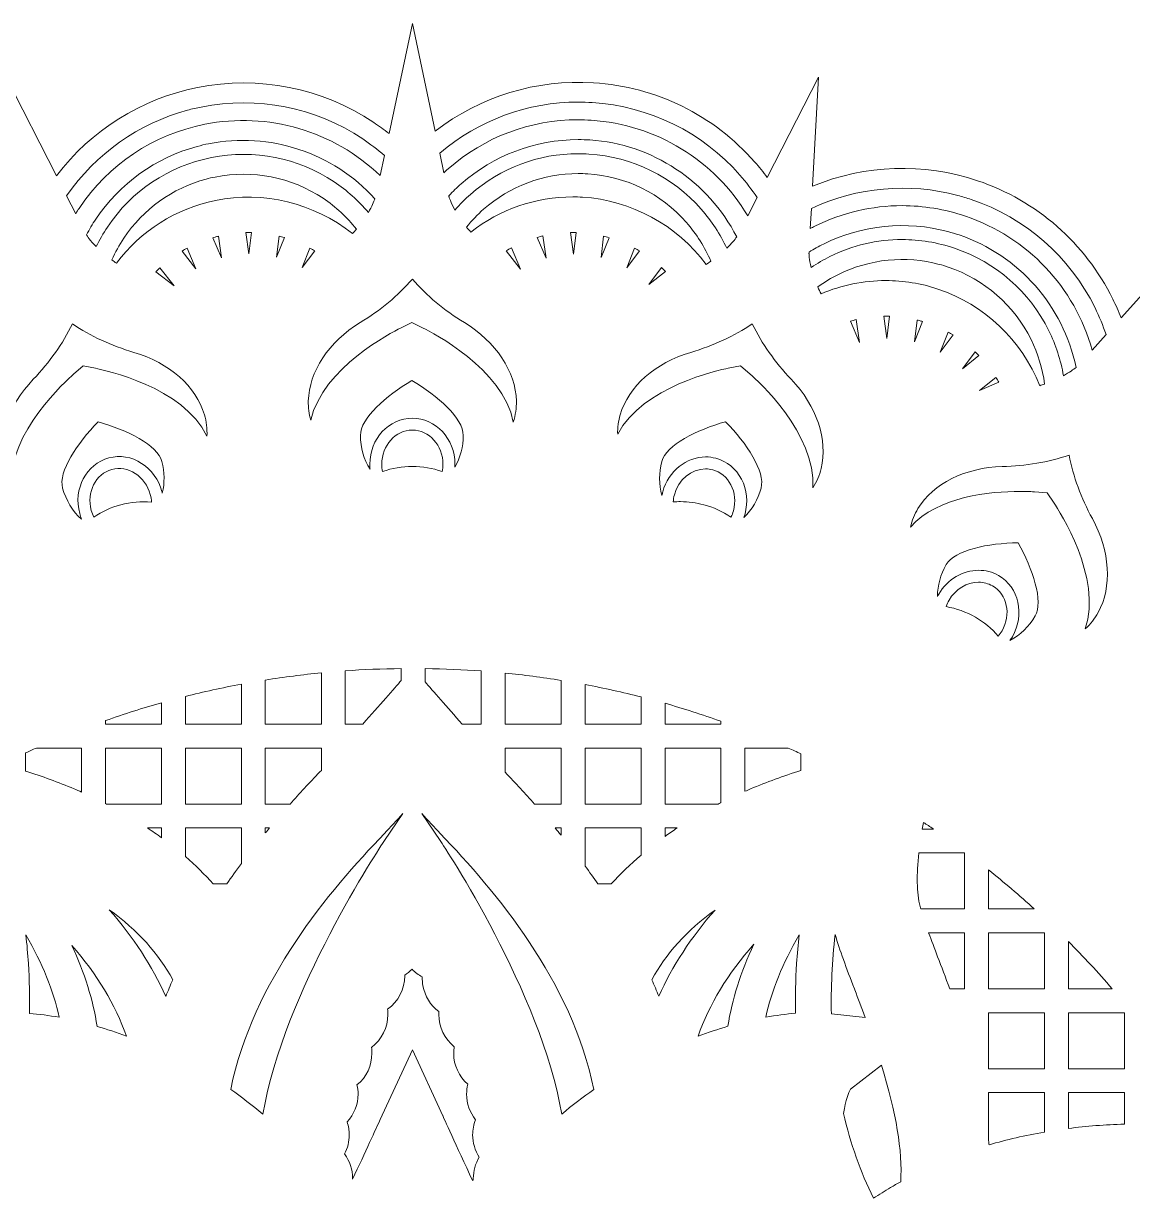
# Model space of a CAD drawing. Header units: millimetres. Extents: x 146 to 1170, y -927 to -143.
# Drawn here: x 722.9 to 857.5, y -689.3 to -545.6 of the extents above; entities that cross this region are included whole.
import ezdxf

# ---------------------------------------------------------------- set-up
doc = ezdxf.new("R2010")
doc.units = ezdxf.units.MM
doc.header["$MEASUREMENT"] = 0
doc.layers.add('Layer 1', color=7, linetype='Continuous')

msp = doc.modelspace()

# ---------------------------------------------------------------- linework, layer by layer
at = {"layer": 'Layer 1', "lineweight": 0}
for points in [[(732.92, -640.4), (732.8, -640.34), (732.8, -633.6), (739.59, -633.6), (739.59, -640.4), (732.92, -640.4)], [(749.29, -633.6), (749.29, -640.4), (742.5, -640.4), (742.5, -633.6), (749.29, -633.6)], [(791.02, -640.4), (791.02, -633.6), (797.82, -633.6), (797.82, -640.4), (791.02, -640.4)], [(840, -662.84), (840, -656.05), (846.79, -656.05), (846.79, -662.84), (840, -662.84)], [(840, -672.55), (840, -665.75), (846.79, -665.75), (846.79, -672.55), (840, -672.55)], [(856.5, -665.75), (856.5, -672.55), (849.7, -672.55), (849.7, -665.75), (856.5, -665.75)]]:
    msp.add_lwpolyline(points, dxfattribs=at)
for points, knots in [([(941.37, -778.97), (942.15, -778.41), (942.88, -777.83), (943.56, -777.23), (949.28, -772.21), (952.7, -765.25), (953.19, -757.65), (953.63, -750.92), (951.66, -744.26), (947.64, -738.84), (947.64, -738.84), (960.55, -736.11), (960.55, -736.11), (960.55, -736.11), (946.72, -733.18), (946.72, -733.18), (947.32, -732.45), (947.88, -731.7), (948.38, -730.95), (952.6, -724.62), (954.11, -717.01), (952.62, -709.54), (951.29, -702.91), (947.64, -696.97), (942.33, -692.77), (942.33, -692.77), (954.05, -686.81), (954.05, -686.81), (954.05, -686.81), (940.05, -687.55), (940.05, -687.55), (940.43, -686.7), (940.77, -685.84), (941.05, -685), (943.5, -677.79), (942.98, -670.05), (939.61, -663.22), (936.6, -657.13), (931.51, -652.33), (925.24, -649.66), (925.24, -649.66), (935.02, -640.86), (935.02, -640.86), (935.02, -640.86), (921.78, -645.18), (921.78, -645.18), (921.93, -644.27), (922.03, -643.37), (922.09, -642.51), (922.58, -634.91), (920.08, -627.57), (915.05, -621.85), (910.54, -616.72), (904.35, -613.39), (897.57, -612.45), (897.57, -612.45), (904.75, -601.41), (904.75, -601.41), (904.75, -601.41), (893.16, -608.95), (893.16, -608.95), (893.06, -608.06), (892.93, -607.2), (892.77, -606.38), (891.28, -598.91), (886.96, -592.47), (880.62, -588.24), (874.91, -584.43), (868.03, -582.82), (861.2, -583.7), (861.2, -583.7), (865.3, -571.13), (865.3, -571.13), (865.3, -571.13), (856.1, -581.36), (856.1, -581.36), (855.79, -580.56), (855.45, -579.79), (855.1, -579.07), (851.72, -572.24), (845.89, -567.13), (838.67, -564.69), (832.13, -562.47), (825.04, -562.72), (818.65, -565.36), (818.65, -565.36), (819.35, -552.1), (819.35, -552.1), (819.35, -552.1), (813.15, -564.31), (813.15, -564.31), (812.66, -563.64), (812.15, -563.01), (811.64, -562.43), (806.61, -556.71), (799.66, -553.29), (792.05, -552.8), (785.13, -552.35), (778.32, -554.44), (772.81, -558.68), (772.81, -558.68), (770.05, -545.61), (770.05, -545.61), (770.05, -545.61), (767.22, -558.97), (767.22, -558.97), (766.61, -558.48), (765.98, -558.03), (765.36, -557.61), (759.02, -553.39), (751.42, -551.88), (743.95, -553.37), (737.12, -554.74), (731.06, -558.54), (726.84, -564.1), (726.84, -564.1), (720.74, -552.1), (720.74, -552.1), (720.74, -552.1), (721.47, -565.72), (721.47, -565.72), (720.78, -565.43), (720.09, -565.17), (719.41, -564.94), (712.19, -562.5), (704.46, -563.01), (697.63, -566.39), (691.37, -569.48), (686.49, -574.74), (683.86, -581.22), (683.86, -581.22), (674.8, -571.14), (674.8, -571.14), (674.8, -571.14), (679.03, -584.12), (679.03, -584.12), (678.33, -584.02), (677.62, -583.95), (676.92, -583.9), (669.32, -583.41), (661.98, -585.91), (656.26, -590.94), (651, -595.56), (647.65, -601.91), (646.8, -608.86), (646.8, -608.86), (635.34, -601.41), (635.34, -601.41), (635.34, -601.41), (642.81, -612.89), (642.81, -612.89), (642.14, -612.98), (641.46, -613.09), (640.79, -613.22), (633.32, -614.71), (626.88, -619.03), (622.65, -625.37), (618.77, -631.18), (617.18, -638.19), (618.15, -645.12), (618.15, -645.12), (605.07, -640.86), (605.07, -640.86), (605.07, -640.86), (615.31, -650.06), (615.31, -650.06), (614.68, -650.32), (614.07, -650.6), (613.47, -650.89), (606.65, -654.27), (601.54, -660.1), (599.1, -667.32), (596.86, -673.93), (597.13, -681.1), (599.85, -687.54), (599.85, -687.54), (586.04, -686.81), (586.04, -686.81), (586.04, -686.81), (598.39, -693.08), (598.39, -693.08), (597.85, -693.49), (597.34, -693.91), (596.84, -694.35), (591.12, -699.38), (587.7, -706.33), (587.2, -713.94), (586.75, -720.89), (588.86, -727.72), (593.14, -733.23), (593.14, -733.23), (579.55, -736.11), (579.55, -736.11), (579.55, -736.11), (593.19, -739), (593.19, -739), (592.78, -739.53), (592.39, -740.08), (592.02, -740.63), (587.8, -746.97), (586.29, -754.57), (587.78, -762.04), (589.14, -768.85), (592.92, -774.89), (598.45, -779.1), (598.45, -779.1), (586.04, -785.42), (586.04, -785.42), (586.04, -785.42), (600.07, -784.67), (600.07, -784.67), (599.8, -785.3), (599.56, -785.94), (599.35, -786.58), (596.9, -793.8), (597.42, -801.53), (600.79, -808.36), (603.85, -814.55), (609.04, -819.39), (615.44, -822.04), (615.44, -822.04), (605.07, -831.36), (605.07, -831.36), (605.07, -831.36), (618.52, -826.98), (618.52, -826.98), (618.43, -827.68), (618.36, -828.38), (618.31, -829.07), (617.82, -836.67), (620.32, -844.01), (625.35, -849.73), (629.88, -854.89), (636.11, -858.22), (642.94, -859.15), (642.94, -859.15), (635.34, -870.81), (635.34, -870.81), (635.34, -870.81), (647.28, -863.05), (647.28, -863.05), (647.37, -863.78), (647.49, -864.5), (647.63, -865.2), (649.12, -872.67), (653.44, -879.12), (659.77, -883.34), (665.46, -887.13), (672.3, -888.75), (679.09, -887.9), (679.09, -887.9), (674.8, -901.09), (674.8, -901.09), (674.8, -901.09), (684.37, -890.43), (684.37, -890.43), (684.66, -891.16), (684.97, -891.85), (685.3, -892.52), (688.68, -899.35), (694.51, -904.45), (701.73, -906.89), (708.16, -909.07), (715.16, -908.87), (721.48, -906.33), (721.48, -906.33), (720.74, -920.12), (720.74, -920.12), (720.74, -920.12), (727.26, -907.3), (727.26, -907.3), (727.75, -907.95), (728.25, -908.58), (728.76, -909.15), (733.79, -914.87), (740.74, -918.3), (748.34, -918.79), (755.09, -919.22), (761.78, -917.24), (767.21, -913.19), (767.21, -913.19), (770.05, -926.61), (770.05, -926.61), (770.05, -926.61), (773.03, -912.5), (773.03, -912.5), (773.7, -913.03), (774.37, -913.52), (775.04, -913.97), (781.38, -918.19), (788.98, -919.7), (796.45, -918.21), (803.06, -916.89), (808.98, -913.26), (813.18, -907.97), (813.18, -907.97), (819.35, -920.12), (819.35, -920.12), (819.35, -920.12), (818.58, -905.7), (818.58, -905.7), (819.4, -906.06), (820.2, -906.38), (820.99, -906.64), (828.2, -909.09), (835.94, -908.57), (842.77, -905.2), (848.79, -902.22), (853.56, -897.2), (856.25, -891.02), (856.25, -891.02), (865.3, -901.09), (865.3, -901.09), (865.3, -901.09), (860.83, -887.38), (860.83, -887.38), (861.73, -887.52), (862.62, -887.62), (863.48, -887.68), (871.08, -888.17), (878.42, -885.67), (884.14, -880.64), (889.18, -876.22), (892.49, -870.14), (893.49, -863.49), (893.49, -863.49), (904.75, -870.81), (904.75, -870.81), (904.75, -870.81), (896.91, -858.76), (896.91, -858.76), (897.84, -858.67), (898.75, -858.53), (899.61, -858.36), (907.08, -856.87), (913.52, -852.55), (917.75, -846.22), (921.47, -840.63), (923.1, -833.91), (922.35, -827.23), (922.35, -827.23), (935.03, -831.36), (935.03, -831.36), (935.03, -831.36), (924.38, -821.79), (924.38, -821.79), (925.27, -821.46), (926.12, -821.09), (926.92, -820.69), (933.75, -817.31), (938.86, -811.48), (941.3, -804.26), (943.46, -797.9), (943.28, -790.97), (940.82, -784.71), (940.82, -784.71), (954.05, -785.42), (954.05, -785.42), (954.05, -785.42), (941.37, -778.97), (941.37, -778.97)], [0, 0, 0, 0, 1, 1, 1, 2, 2, 2, 3, 3, 3, 4, 4, 4, 5, 5, 5, 6, 6, 6, 7, 7, 7, 8, 8, 8, 9, 9, 9, 10, 10, 10, 11, 11, 11, 12, 12, 12, 13, 13, 13, 14, 14, 14, 15, 15, 15, 16, 16, 16, 17, 17, 17, 18, 18, 18, 19, 19, 19, 20, 20, 20, 21, 21, 21, 22, 22, 22, 23, 23, 23, 24, 24, 24, 25, 25, 25, 26, 26, 26, 27, 27, 27, 28, 28, 28, 29, 29, 29, 30, 30, 30, 31, 31, 31, 32, 32, 32, 33, 33, 33, 34, 34, 34, 35, 35, 35, 36, 36, 36, 37, 37, 37, 38, 38, 38, 39, 39, 39, 40, 40, 40, 41, 41, 41, 42, 42, 42, 43, 43, 43, 44, 44, 44, 45, 45, 45, 46, 46, 46, 47, 47, 47, 48, 48, 48, 49, 49, 49, 50, 50, 50, 51, 51, 51, 52, 52, 52, 53, 53, 53, 54, 54, 54, 55, 55, 55, 56, 56, 56, 57, 57, 57, 58, 58, 58, 59, 59, 59, 60, 60, 60, 61, 61, 61, 62, 62, 62, 63, 63, 63, 64, 64, 64, 65, 65, 65, 66, 66, 66, 67, 67, 67, 68, 68, 68, 69, 69, 69, 70, 70, 70, 71, 71, 71, 72, 72, 72, 73, 73, 73, 74, 74, 74, 75, 75, 75, 76, 76, 76, 77, 77, 77, 78, 78, 78, 79, 79, 79, 80, 80, 80, 81, 81, 81, 82, 82, 82, 83, 83, 83, 84, 84, 84, 85, 85, 85, 86, 86, 86, 87, 87, 87, 88, 88, 88, 89, 89, 89, 90, 90, 90, 91, 91, 91, 92, 92, 92, 93, 93, 93, 94, 94, 94, 95, 95, 95, 96, 96, 96, 97, 97, 97, 98, 98, 98, 99, 99, 99, 100, 100, 100, 101, 101, 101, 102, 102, 102, 103, 103, 103, 104, 104, 104, 105, 105, 105, 106, 106, 106, 107, 107, 107, 108, 108, 108, 109, 109, 109, 110, 110, 110, 111, 111, 111, 112, 112, 112, 113, 113, 113, 114, 114, 114, 115, 115, 115, 116, 116, 116, 117, 117, 117, 118, 118, 118, 119, 119, 119, 120, 120, 120, 120]), ([(742.76, -556.12), (743.3, -555.98), (743.86, -555.85), (744.42, -555.74), (751.26, -554.37), (758.22, -555.75), (764.03, -559.62), (764.92, -560.22), (765.81, -560.89), (766.66, -561.63), (766.66, -561.63), (766.14, -564.07), (766.14, -564.07), (760.46, -558.63), (752.54, -556.3), (744.84, -557.84), (738.56, -559.09), (733.15, -562.72), (729.59, -568.05), (729.46, -568.25), (729.32, -568.46), (729.18, -568.7), (729.18, -568.7), (728.07, -566.52), (728.07, -566.52), (731.6, -561.41), (736.81, -557.72), (742.76, -556.12)], [0, 0, 0, 0, 1, 1, 1, 2, 2, 2, 3, 3, 3, 4, 4, 4, 5, 5, 5, 6, 6, 6, 7, 7, 7, 8, 8, 8, 9, 9, 9, 9]), ([(790.2, -555.14), (790.76, -555.14), (791.33, -555.16), (791.9, -555.2), (798.86, -555.65), (805.23, -558.78), (809.83, -564.02), (810.57, -564.87), (811.27, -565.78), (811.91, -566.73), (811.91, -566.73), (810.78, -568.96), (810.78, -568.96), (806.71, -562.18), (799.64, -557.85), (791.76, -557.34), (791.23, -557.31), (790.7, -557.29), (790.18, -557.29), (784.36, -557.29), (778.81, -559.38), (774.39, -563.25), (774.21, -563.41), (774.04, -563.57), (773.88, -563.72), (773.88, -563.72), (773.38, -561.33), (773.38, -561.33), (778.1, -557.34), (784.06, -555.14), (790.2, -555.14)], [0, 0, 0, 0, 1, 1, 1, 2, 2, 2, 3, 3, 3, 4, 4, 4, 5, 5, 5, 6, 6, 6, 7, 7, 7, 8, 8, 8, 9, 9, 9, 10, 10, 10, 10]), ([(733.02, -570.33), (732.52, -571.08), (732.06, -571.88), (731.66, -572.7), (730.93, -571.95), (730.56, -571.38), (730.48, -571.26), (730.84, -570.59), (731.21, -569.96), (731.6, -569.38), (734.51, -565.02), (738.88, -561.88), (743.93, -560.53), (744.38, -560.4), (744.85, -560.29), (745.31, -560.2), (752.7, -558.72), (760.42, -561.28), (765.51, -566.88), (765.38, -567.23), (765.13, -567.81), (764.71, -568.54), (763.5, -567.11), (762.1, -565.86), (760.55, -564.83), (756.14, -561.89), (750.85, -560.84), (745.65, -561.88), (740.45, -562.92), (735.96, -565.92), (733.02, -570.33)], [0, 0, 0, 0, 1, 1, 1, 2, 2, 2, 3, 3, 3, 4, 4, 4, 5, 5, 5, 6, 6, 6, 7, 7, 7, 8, 8, 8, 9, 9, 9, 10, 10, 10, 10]), ([(775.22, -568.26), (774.7, -567.31), (774.51, -566.68), (774.49, -566.62), (774.49, -566.62), (774.48, -566.53), (774.48, -566.53), (774.97, -566), (775.48, -565.51), (775.98, -565.06), (779.92, -561.6), (784.96, -559.7), (790.18, -559.7), (790.66, -559.7), (791.13, -559.71), (791.61, -559.74), (799.17, -560.23), (805.98, -564.74), (809.43, -571.51), (809.21, -571.82), (808.82, -572.32), (808.23, -572.9), (807.43, -571.18), (806.39, -569.59), (805.13, -568.16), (801.63, -564.17), (796.79, -561.79), (791.49, -561.45), (791.06, -561.42), (790.62, -561.41), (790.19, -561.41), (785.37, -561.41), (780.77, -563.13), (777.11, -566.35), (776.46, -566.92), (775.83, -567.56), (775.22, -568.26)], [0, 0, 0, 0, 1, 1, 1, 2, 2, 2, 3, 3, 3, 4, 4, 4, 5, 5, 5, 6, 6, 6, 7, 7, 7, 8, 8, 8, 9, 9, 9, 10, 10, 10, 11, 11, 11, 12, 12, 12, 12]), ([(734.13, -574.7), (733.94, -574.58), (733.75, -574.45), (733.57, -574.32), (733.98, -573.39), (734.47, -572.5), (735.02, -571.67), (737.38, -568.14), (740.92, -565.59), (745, -564.5), (745.36, -564.4), (745.74, -564.31), (746.12, -564.24), (750.69, -563.33), (755.34, -564.25), (759.21, -566.83), (760.76, -567.87), (762.12, -569.12), (763.26, -570.57), (763.1, -570.75), (762.94, -570.94), (762.77, -571.11), (758.13, -567.4), (751.94, -565.89), (746.15, -567.08), (741.33, -568.07), (737.07, -570.78), (734.13, -574.7)], [0, 0, 0, 0, 1, 1, 1, 2, 2, 2, 3, 3, 3, 4, 4, 4, 5, 5, 5, 6, 6, 6, 7, 7, 7, 8, 8, 8, 9, 9, 9, 9]), ([(778.7, -568.16), (781.89, -565.36), (785.97, -563.82), (790.19, -563.82), (790.57, -563.82), (790.96, -563.83), (791.34, -563.85), (795.99, -564.15), (800.24, -566.25), (803.32, -569.75), (804.56, -571.16), (805.56, -572.76), (806.29, -574.48), (806.1, -574.61), (805.9, -574.74), (805.71, -574.86), (802.19, -570.09), (796.61, -567.04), (790.72, -566.69), (790.32, -566.67), (789.92, -566.66), (789.52, -566.66), (785.03, -566.66), (780.69, -568.15), (777.15, -570.93), (776.97, -570.73), (776.8, -570.53), (776.63, -570.32), (777.26, -569.54), (777.96, -568.81), (778.7, -568.16)], [0, 0, 0, 0, 1, 1, 1, 2, 2, 2, 3, 3, 3, 4, 4, 4, 5, 5, 5, 6, 6, 6, 7, 7, 7, 8, 8, 8, 9, 9, 9, 10, 10, 10, 10]), ([(818.5, -568.06), (824.07, -565.46), (830.38, -564.9), (836.27, -566.48), (836.82, -566.62), (837.37, -566.79), (837.9, -566.97), (844.51, -569.21), (849.85, -573.88), (852.94, -580.13), (853.46, -581.18), (853.91, -582.27), (854.28, -583.39), (854.28, -583.39), (852.6, -585.26), (852.6, -585.26), (850.45, -577.6), (844.73, -571.55), (837.21, -569), (834.69, -568.15), (832.09, -567.72), (829.51, -567.72), (825.87, -567.72), (822.26, -568.56), (818.91, -570.22), (818.73, -570.31), (818.55, -570.4), (818.37, -570.49), (818.37, -570.49), (818.5, -568.06), (818.5, -568.06)], [0, 0, 0, 0, 1, 1, 1, 2, 2, 2, 3, 3, 3, 4, 4, 4, 5, 5, 5, 6, 6, 6, 7, 7, 7, 8, 8, 8, 9, 9, 9, 10, 10, 10, 10]), ([(818.22, -573.35), (818.8, -572.99), (819.39, -572.67), (819.97, -572.38), (824.67, -570.05), (830.04, -569.52), (835.08, -570.87), (835.53, -570.99), (835.99, -571.13), (836.44, -571.28), (843.66, -573.72), (849.08, -579.88), (850.63, -587.36), (850.34, -587.6), (849.83, -587.97), (849.11, -588.38), (848.78, -586.48), (848.18, -584.65), (847.33, -582.91), (844.98, -578.16), (840.92, -574.6), (835.89, -572.9), (833.8, -572.19), (831.65, -571.84), (829.51, -571.84), (826.5, -571.84), (823.51, -572.54), (820.73, -573.91), (819.98, -574.28), (819.21, -574.73), (818.47, -575.23), (818.23, -574.23), (818.21, -573.6), (818.21, -573.54), (818.21, -573.54), (818.22, -573.35), (818.22, -573.35)], [0, 0, 0, 0, 1, 1, 1, 2, 2, 2, 3, 3, 3, 4, 4, 4, 5, 5, 5, 6, 6, 6, 7, 7, 7, 8, 8, 8, 9, 9, 9, 10, 10, 10, 11, 11, 11, 12, 12, 12, 12]), ([(746.09, -571.53), (746.09, -571.53), (746.09, -571.53), (746.09, -571.53), (746.23, -571.5), (746.36, -571.46), (746.5, -571.43), (746.5, -571.43), (746.88, -574.06), (746.88, -574.06), (746.88, -574.06), (745.83, -571.61), (745.83, -571.61), (745.92, -571.58), (746, -571.56), (746.09, -571.53)], [0, 0, 0, 0, 1, 1, 1, 2, 2, 2, 3, 3, 3, 4, 4, 4, 5, 5, 5, 5]), ([(749.84, -571), (750.07, -570.99), (750.29, -570.99), (750.52, -571), (750.52, -571), (750.21, -573.58), (750.21, -573.58), (750.21, -573.58), (749.84, -571), (749.84, -571)], [0, 0, 0, 0, 1, 1, 1, 2, 2, 2, 3, 3, 3, 3]), ([(753.55, -573.98), (753.55, -573.98), (753.86, -571.43), (753.86, -571.43), (754.07, -571.48), (754.29, -571.54), (754.51, -571.6), (754.51, -571.6), (753.55, -573.98), (753.55, -573.98)], [0, 0, 0, 0, 1, 1, 1, 2, 2, 2, 3, 3, 3, 3]), ([(786.29, -574.09), (786.29, -574.09), (785.21, -571.58), (785.21, -571.58), (785.44, -571.51), (785.67, -571.45), (785.9, -571.4), (785.9, -571.4), (786.29, -574.09), (786.29, -574.09)], [0, 0, 0, 0, 1, 1, 1, 2, 2, 2, 3, 3, 3, 3]), ([(789.94, -570.98), (789.94, -570.98), (789.62, -573.62), (789.62, -573.62), (789.62, -573.62), (789.24, -570.98), (789.24, -570.98), (789.47, -570.98), (789.7, -570.98), (789.94, -570.98)], [0, 0, 0, 0, 1, 1, 1, 2, 2, 2, 3, 3, 3, 3]), ([(792.96, -574.02), (792.96, -574.02), (793.27, -571.43), (793.27, -571.43), (793.49, -571.48), (793.71, -571.54), (793.93, -571.61), (793.93, -571.61), (792.96, -574.02), (792.96, -574.02)], [0, 0, 0, 0, 1, 1, 1, 2, 2, 2, 3, 3, 3, 3]), ([(743.78, -575.38), (743.78, -575.38), (742.09, -573.23), (742.09, -573.23), (742.3, -573.11), (742.5, -572.99), (742.71, -572.87), (742.71, -572.87), (743.78, -575.38), (743.78, -575.38)], [0, 0, 0, 0, 1, 1, 1, 2, 2, 2, 3, 3, 3, 3]), ([(758.2, -573.2), (758.2, -573.2), (756.67, -575.24), (756.67, -575.24), (756.67, -575.24), (757.62, -572.87), (757.62, -572.87), (757.82, -572.98), (758.01, -573.08), (758.2, -573.2)], [0, 0, 0, 0, 1, 1, 1, 2, 2, 2, 3, 3, 3, 3]), ([(782.09, -572.84), (782.09, -572.84), (783.19, -575.42), (783.19, -575.42), (783.19, -575.42), (781.46, -573.21), (781.46, -573.21), (781.67, -573.08), (781.88, -572.96), (782.09, -572.84)], [0, 0, 0, 0, 1, 1, 1, 2, 2, 2, 3, 3, 3, 3]), ([(797.62, -573.22), (797.62, -573.22), (796.08, -575.28), (796.08, -575.28), (796.08, -575.28), (797.04, -572.89), (797.04, -572.89), (797.24, -572.99), (797.43, -573.11), (797.62, -573.22)], [0, 0, 0, 0, 1, 1, 1, 2, 2, 2, 3, 3, 3, 3]), ([(833.87, -577.85), (831.81, -577.16), (829.67, -576.82), (827.53, -576.82), (824.85, -576.82), (822.18, -577.36), (819.68, -578.43), (819.54, -578.16), (819.4, -577.88), (819.28, -577.59), (820.08, -577.01), (820.92, -576.5), (821.8, -576.07), (825.6, -574.19), (829.94, -573.76), (834.02, -574.85), (834.38, -574.95), (834.76, -575.06), (835.12, -575.18), (839.53, -576.68), (843.1, -579.8), (845.17, -583.98), (846.01, -585.69), (846.57, -587.51), (846.82, -589.39), (846.62, -589.46), (846.42, -589.53), (846.22, -589.59), (844.06, -584.08), (839.46, -579.71), (833.87, -577.85)], [0, 0, 0, 0, 1, 1, 1, 2, 2, 2, 3, 3, 3, 4, 4, 4, 5, 5, 5, 6, 6, 6, 7, 7, 7, 8, 8, 8, 9, 9, 9, 10, 10, 10, 10]), ([(741.14, -577.46), (741.14, -577.46), (738.89, -575.77), (738.89, -575.77), (739.06, -575.6), (739.23, -575.42), (739.41, -575.26), (739.41, -575.26), (741.14, -577.46), (741.14, -577.46)], [0, 0, 0, 0, 1, 1, 1, 2, 2, 2, 3, 3, 3, 3]), ([(800.78, -575.72), (800.78, -575.72), (798.77, -577.29), (798.77, -577.29), (798.77, -577.29), (800.3, -575.25), (800.3, -575.25), (800.47, -575.4), (800.63, -575.56), (800.78, -575.72)], [0, 0, 0, 0, 1, 1, 1, 2, 2, 2, 3, 3, 3, 3]), ([(770.05, -576.65), (771.79, -578.65), (773.92, -580.43), (776.37, -581.92), (780.18, -584.24), (782.6, -587.89), (782.68, -591.45), (782.69, -592.31), (782.57, -593.17), (782.31, -594.02), (781.04, -587.51), (772.39, -583.1), (771.36, -582.6), (771.36, -582.6), (769.99, -581.93), (769.99, -581.93), (769.99, -581.93), (768.62, -582.6), (768.62, -582.6), (767.61, -583.09), (759.15, -587.4), (757.72, -593.79), (757.5, -593.02), (757.4, -592.23), (757.42, -591.45), (757.5, -587.89), (759.91, -584.24), (763.72, -581.92), (766.18, -580.43), (768.3, -578.65), (770.05, -576.65)], [0, 0, 0, 0, 1, 1, 1, 2, 2, 2, 3, 3, 3, 4, 4, 4, 5, 5, 5, 6, 6, 6, 7, 7, 7, 8, 8, 8, 9, 9, 9, 10, 10, 10, 10]), ([(824.34, -584.33), (824.34, -584.33), (823.24, -581.75), (823.24, -581.75), (823.48, -581.68), (823.71, -581.62), (823.95, -581.56), (823.95, -581.56), (824.34, -584.33), (824.34, -584.33)], [0, 0, 0, 0, 1, 1, 1, 2, 2, 2, 3, 3, 3, 3]), ([(827.29, -581.14), (827.53, -581.14), (827.77, -581.14), (828, -581.15), (828, -581.15), (827.68, -583.85), (827.68, -583.85), (827.68, -583.85), (827.29, -581.14), (827.29, -581.14)], [0, 0, 0, 0, 1, 1, 1, 2, 2, 2, 3, 3, 3, 3]), ([(832.01, -581.79), (832.01, -581.79), (831.02, -584.26), (831.02, -584.26), (831.02, -584.26), (831.34, -581.61), (831.34, -581.61), (831.42, -581.63), (831.51, -581.65), (831.6, -581.68), (831.73, -581.71), (831.87, -581.75), (832.01, -581.79)], [0, 0, 0, 0, 1, 1, 1, 2, 2, 2, 3, 3, 3, 4, 4, 4, 4]), ([(728.78, -582.09), (730.98, -583.57), (733.49, -584.73), (736.25, -585.54), (740.53, -586.79), (743.81, -589.69), (744.8, -593.11), (745.05, -593.95), (745.15, -594.82), (745.11, -595.71), (742.22, -589.72), (732.69, -587.7), (731.56, -587.48), (731.56, -587.48), (730.07, -587.19), (730.07, -587.19), (730.07, -587.19), (728.92, -588.19), (728.92, -588.19), (728.08, -588.92), (721.03, -595.27), (721.29, -601.8), (720.89, -601.12), (720.59, -600.4), (720.41, -599.64), (719.56, -596.19), (720.95, -592.04), (724.03, -588.81), (726.01, -586.73), (727.61, -584.47), (728.78, -582.09)], [0, 0, 0, 0, 1, 1, 1, 2, 2, 2, 3, 3, 3, 4, 4, 4, 5, 5, 5, 6, 6, 6, 7, 7, 7, 8, 8, 8, 9, 9, 9, 10, 10, 10, 10]), ([(816.06, -588.81), (819.14, -592.04), (820.53, -596.19), (819.69, -599.64), (819.48, -600.48), (819.15, -601.27), (818.68, -602.01), (819.11, -595.41), (811.92, -588.93), (811.06, -588.18), (811.06, -588.18), (809.91, -587.18), (809.91, -587.18), (809.91, -587.18), (808.41, -587.47), (808.41, -587.47), (807.31, -587.69), (798, -589.66), (794.98, -595.48), (794.96, -594.67), (795.07, -593.87), (795.29, -593.11), (796.29, -589.69), (799.56, -586.79), (803.85, -585.54), (806.6, -584.73), (809.11, -583.57), (811.32, -582.09), (812.49, -584.47), (814.08, -586.73), (816.06, -588.81)], [0, 0, 0, 0, 1, 1, 1, 2, 2, 2, 3, 3, 3, 4, 4, 4, 5, 5, 5, 6, 6, 6, 7, 7, 7, 8, 8, 8, 9, 9, 9, 10, 10, 10, 10]), ([(835.7, -583.43), (835.7, -583.43), (834.14, -585.51), (834.14, -585.51), (834.14, -585.51), (835.11, -583.09), (835.11, -583.09), (835.31, -583.2), (835.51, -583.31), (835.7, -583.43)], [0, 0, 0, 0, 1, 1, 1, 2, 2, 2, 3, 3, 3, 3]), ([(838.85, -585.94), (838.85, -585.94), (836.83, -587.53), (836.83, -587.53), (836.83, -587.53), (838.37, -585.47), (838.37, -585.47), (838.53, -585.62), (838.69, -585.78), (838.85, -585.94)], [0, 0, 0, 0, 1, 1, 1, 2, 2, 2, 3, 3, 3, 3]), ([(775.21, -599.48), (775.21, -599.37), (775.22, -599.25), (775.22, -599.13), (775.22, -596.04), (772.9, -593.53), (770.05, -593.53), (767.2, -593.53), (764.89, -596.04), (764.89, -599.13), (764.89, -599.33), (764.9, -599.54), (764.92, -599.74), (764.16, -598.54), (763.75, -597.11), (763.75, -595.62), (763.75, -593.57), (766.86, -590.81), (769.99, -588.95), (773.12, -590.8), (776.23, -593.56), (776.23, -595.62), (776.23, -596.99), (775.87, -598.33), (775.21, -599.48)], [0, 0, 0, 0, 1, 1, 1, 2, 2, 2, 3, 3, 3, 4, 4, 4, 5, 5, 5, 6, 6, 6, 7, 7, 7, 8, 8, 8, 8]), ([(841.25, -589.17), (841.25, -589.17), (838.91, -590.18), (838.91, -590.18), (838.91, -590.18), (840.91, -588.6), (840.91, -588.6), (841.03, -588.79), (841.15, -588.98), (841.25, -589.17)], [0, 0, 0, 0, 1, 1, 1, 2, 2, 2, 3, 3, 3, 3]), ([(739.69, -602.64), (739.67, -602.57), (739.66, -602.5), (739.64, -602.43), (739.25, -601), (738.38, -599.79), (737.18, -599.02), (735.96, -598.23), (734.55, -598), (733.2, -598.36), (730.45, -599.1), (728.86, -602.12), (729.66, -605.11), (729.72, -605.34), (729.8, -605.58), (729.89, -605.81), (728.79, -604.83), (727.99, -603.52), (727.58, -602.02), (727.05, -600.04), (729.35, -596.57), (731.89, -593.97), (735.39, -594.95), (739.11, -596.81), (739.64, -598.79), (739.98, -600.07), (739.99, -601.4), (739.69, -602.64)], [0, 0, 0, 0, 1, 1, 1, 2, 2, 2, 3, 3, 3, 4, 4, 4, 5, 5, 5, 6, 6, 6, 7, 7, 7, 8, 8, 8, 9, 9, 9, 9]), ([(812.39, -602.02), (812.02, -603.41), (811.29, -604.65), (810.3, -605.6), (810.35, -605.45), (810.4, -605.3), (810.44, -605.15), (810.82, -603.72), (810.67, -602.23), (810.02, -600.96), (809.35, -599.67), (808.24, -598.77), (806.9, -598.41), (806.49, -598.29), (806.07, -598.24), (805.66, -598.24), (803.33, -598.24), (801.14, -599.94), (800.46, -602.48), (800.42, -602.62), (800.39, -602.77), (800.36, -602.92), (799.98, -601.6), (799.97, -600.17), (800.34, -598.79), (800.87, -596.81), (804.59, -594.95), (808.09, -593.96), (810.63, -596.56), (812.93, -600.03), (812.39, -602.02)], [0, 0, 0, 0, 1, 1, 1, 2, 2, 2, 3, 3, 3, 4, 4, 4, 5, 5, 5, 6, 6, 6, 7, 7, 7, 8, 8, 8, 9, 9, 9, 10, 10, 10, 10]), ([(766.43, -600.02), (766.37, -599.72), (766.34, -599.43), (766.34, -599.13), (766.34, -596.84), (768, -594.98), (770.05, -594.98), (772.1, -594.98), (773.77, -596.84), (773.77, -599.13), (773.77, -599.43), (773.74, -599.73), (773.68, -600.02), (772.5, -599.6), (771.28, -599.39), (770.05, -599.39), (768.82, -599.39), (767.6, -599.6), (766.43, -600.02)], [0, 0, 0, 0, 1, 1, 1, 2, 2, 2, 3, 3, 3, 4, 4, 4, 5, 5, 5, 6, 6, 6, 6]), ([(853.32, -617.14), (852.91, -617.88), (852.39, -618.55), (851.76, -619.14), (853.84, -612.88), (848.59, -604.79), (847.96, -603.85), (847.96, -603.85), (847.11, -602.59), (847.11, -602.59), (847.11, -602.59), (845.59, -602.48), (845.59, -602.48), (845.35, -602.47), (844.71, -602.43), (843.83, -602.43), (840.21, -602.43), (833.89, -603.01), (830.52, -606.76), (830.71, -605.96), (831.02, -605.21), (831.44, -604.51), (833.29, -601.47), (837.2, -599.52), (841.67, -599.42), (844.54, -599.35), (847.26, -598.88), (849.78, -598.02), (850.29, -600.62), (851.24, -603.22), (852.62, -605.74), (854.76, -609.66), (855.03, -614.03), (853.32, -617.14)], [0, 0, 0, 0, 1, 1, 1, 2, 2, 2, 3, 3, 3, 4, 4, 4, 5, 5, 5, 6, 6, 6, 7, 7, 7, 8, 8, 8, 9, 9, 9, 10, 10, 10, 11, 11, 11, 11]), ([(734.66, -604.05), (733.49, -604.36), (732.39, -604.87), (731.37, -605.56), (731.24, -605.29), (731.14, -605.01), (731.06, -604.73), (730.47, -602.52), (731.6, -600.29), (733.57, -599.76), (734.51, -599.51), (735.53, -599.68), (736.4, -600.24), (737.29, -600.81), (737.94, -601.72), (738.23, -602.81), (738.32, -603.11), (738.37, -603.42), (738.38, -603.72), (737.12, -603.61), (735.87, -603.72), (734.66, -604.05)], [0, 0, 0, 0, 1, 1, 1, 2, 2, 2, 3, 3, 3, 4, 4, 4, 5, 5, 5, 6, 6, 6, 7, 7, 7, 7]), ([(801.72, -603.71), (801.74, -603.42), (801.79, -603.13), (801.86, -602.85), (802.36, -600.99), (803.92, -599.69), (805.66, -599.69), (805.95, -599.69), (806.24, -599.73), (806.52, -599.81), (807.47, -600.06), (808.25, -600.71), (808.73, -601.63), (809.22, -602.58), (809.33, -603.69), (809.04, -604.77), (808.96, -605.04), (808.87, -605.31), (808.74, -605.57), (807.73, -604.87), (806.61, -604.36), (805.43, -604.05), (804.51, -603.8), (803.56, -603.67), (802.61, -603.67), (802.32, -603.67), (802.02, -603.68), (801.72, -603.71)], [0, 0, 0, 0, 1, 1, 1, 2, 2, 2, 3, 3, 3, 4, 4, 4, 5, 5, 5, 6, 6, 6, 7, 7, 7, 8, 8, 8, 9, 9, 9, 9]), ([(845.67, -617.56), (844.93, -618.85), (843.86, -619.88), (842.61, -620.54), (842.71, -620.39), (842.81, -620.24), (842.9, -620.08), (844.45, -617.41), (843.7, -614.08), (841.23, -612.65), (840.47, -612.21), (839.64, -612.01), (838.81, -612.01), (836.92, -612.01), (835.02, -613.06), (833.96, -614.92), (833.91, -615), (833.86, -615.09), (833.81, -615.18), (833.81, -613.85), (834.17, -612.52), (834.86, -611.32), (835.89, -609.55), (839.96, -608.71), (843.6, -608.67), (845.38, -611.84), (846.7, -615.78), (845.67, -617.56)], [0, 0, 0, 0, 1, 1, 1, 2, 2, 2, 3, 3, 3, 4, 4, 4, 5, 5, 5, 6, 6, 6, 7, 7, 7, 8, 8, 8, 9, 9, 9, 9]), ([(841.65, -619.36), (841.52, -619.58), (841.36, -619.8), (841.18, -620.01), (840.39, -619.08), (839.45, -618.31), (838.41, -617.7), (838.41, -617.7), (838.41, -617.71), (838.41, -617.71), (837.31, -617.07), (836.12, -616.64), (834.86, -616.42), (834.95, -616.15), (835.07, -615.89), (835.21, -615.64), (835.99, -614.29), (837.37, -613.46), (838.8, -613.46), (839.41, -613.46), (839.98, -613.61), (840.5, -613.91), (842.28, -614.93), (842.79, -617.38), (841.65, -619.36)], [0, 0, 0, 0, 1, 1, 1, 2, 2, 2, 3, 3, 3, 4, 4, 4, 5, 5, 5, 6, 6, 6, 7, 7, 7, 8, 8, 8, 8]), ([(759, -630.69), (759, -630.69), (752.2, -630.69), (752.2, -630.69), (752.2, -630.69), (752.2, -625.35), (752.2, -625.35), (754.48, -624.98), (756.76, -624.69), (759, -624.47), (759, -624.47), (759, -630.69), (759, -630.69)], [0, 0, 0, 0, 1, 1, 1, 2, 2, 2, 3, 3, 3, 4, 4, 4, 4]), ([(768.7, -623.95), (768.7, -623.95), (768.7, -625.39), (768.7, -625.39), (767.91, -626.3), (766.01, -628.47), (764.05, -630.69), (764.05, -630.69), (761.91, -630.69), (761.91, -630.69), (761.91, -630.69), (761.91, -624.22), (761.91, -624.22), (764.09, -624.07), (766.37, -623.98), (768.7, -623.95)], [0, 0, 0, 0, 1, 1, 1, 2, 2, 2, 3, 3, 3, 4, 4, 4, 5, 5, 5, 5]), ([(778.41, -630.69), (778.41, -630.69), (776.08, -630.69), (776.08, -630.69), (774.27, -628.63), (772.51, -626.6), (771.61, -625.57), (771.61, -625.57), (771.61, -623.95), (771.61, -623.95), (773.95, -623.98), (776.23, -624.08), (778.41, -624.24), (778.41, -624.24), (778.41, -630.69), (778.41, -630.69)], [0, 0, 0, 0, 1, 1, 1, 2, 2, 2, 3, 3, 3, 4, 4, 4, 5, 5, 5, 5]), ([(788.11, -625.38), (788.11, -625.38), (788.11, -630.69), (788.11, -630.69), (788.11, -630.69), (781.32, -630.69), (781.32, -630.69), (781.32, -630.69), (781.32, -624.49), (781.32, -624.49), (783.54, -624.71), (785.82, -625.01), (788.11, -625.38)], [0, 0, 0, 0, 1, 1, 1, 2, 2, 2, 3, 3, 3, 4, 4, 4, 4]), ([(749.29, -625.85), (749.29, -625.85), (749.29, -630.69), (749.29, -630.69), (749.29, -630.69), (742.5, -630.69), (742.5, -630.69), (742.5, -630.69), (742.5, -627.33), (742.5, -627.33), (744.68, -626.78), (746.96, -626.28), (749.29, -625.85)], [0, 0, 0, 0, 1, 1, 1, 2, 2, 2, 3, 3, 3, 4, 4, 4, 4]), ([(791.02, -630.69), (791.02, -630.69), (791.02, -625.89), (791.02, -625.89), (793.35, -626.33), (795.63, -626.83), (797.82, -627.39), (797.82, -627.39), (797.82, -630.69), (797.82, -630.69), (797.82, -630.69), (791.02, -630.69), (791.02, -630.69)], [0, 0, 0, 0, 1, 1, 1, 2, 2, 2, 3, 3, 3, 4, 4, 4, 4]), ([(732.8, -630.69), (732.8, -630.69), (732.8, -630.27), (732.8, -630.27), (735.07, -629.47), (737.35, -628.74), (739.59, -628.11), (739.59, -628.11), (739.59, -630.69), (739.59, -630.69), (739.59, -630.69), (732.8, -630.69), (732.8, -630.69)], [0, 0, 0, 0, 1, 1, 1, 2, 2, 2, 3, 3, 3, 4, 4, 4, 4]), ([(807.52, -630.35), (807.52, -630.35), (807.52, -630.69), (807.52, -630.69), (807.52, -630.69), (800.73, -630.69), (800.73, -630.69), (800.73, -630.69), (800.73, -628.17), (800.73, -628.17), (802.95, -628.8), (805.24, -629.54), (807.52, -630.35)], [0, 0, 0, 0, 1, 1, 1, 2, 2, 2, 3, 3, 3, 4, 4, 4, 4]), ([(729.89, -633.6), (729.89, -633.6), (729.89, -638.95), (729.89, -638.95), (729.58, -638.82), (729.28, -638.69), (728.97, -638.56), (727.1, -637.77), (725.12, -637.04), (723.09, -636.4), (723.09, -636.4), (723.09, -634.2), (723.09, -634.2), (723.53, -634), (723.96, -633.8), (724.4, -633.6), (724.4, -633.6), (729.89, -633.6), (729.89, -633.6)], [0, 0, 0, 0, 1, 1, 1, 2, 2, 2, 3, 3, 3, 4, 4, 4, 5, 5, 5, 6, 6, 6, 6]), ([(752.2, -640.4), (752.2, -640.4), (752.2, -633.6), (752.2, -633.6), (752.2, -633.6), (759, -633.6), (759, -633.6), (759, -633.6), (759, -636.31), (759, -636.31), (759, -636.31), (758.83, -636.49), (758.83, -636.49), (757.52, -637.86), (756.33, -639.14), (755.21, -640.4), (755.21, -640.4), (752.2, -640.4), (752.2, -640.4)], [0, 0, 0, 0, 1, 1, 1, 2, 2, 2, 3, 3, 3, 4, 4, 4, 5, 5, 5, 6, 6, 6, 6]), ([(788.11, -633.6), (788.11, -633.6), (788.11, -640.4), (788.11, -640.4), (788.11, -640.4), (784.88, -640.4), (784.88, -640.4), (783.78, -639.16), (782.61, -637.9), (781.32, -636.55), (781.32, -636.55), (781.32, -633.6), (781.32, -633.6), (781.32, -633.6), (788.11, -633.6), (788.11, -633.6)], [0, 0, 0, 0, 1, 1, 1, 2, 2, 2, 3, 3, 3, 4, 4, 4, 5, 5, 5, 5]), ([(800.73, -640.4), (800.73, -640.4), (800.73, -633.6), (800.73, -633.6), (800.73, -633.6), (807.52, -633.6), (807.52, -633.6), (807.52, -633.6), (807.52, -640.22), (807.52, -640.22), (807.52, -640.22), (807.46, -640.25), (807.46, -640.25), (807.36, -640.3), (807.27, -640.35), (807.17, -640.4), (807.17, -640.4), (800.73, -640.4), (800.73, -640.4)], [0, 0, 0, 0, 1, 1, 1, 2, 2, 2, 3, 3, 3, 4, 4, 4, 5, 5, 5, 6, 6, 6, 6]), ([(817.23, -636.33), (815.12, -636.99), (813.07, -637.74), (811.12, -638.56), (810.89, -638.66), (810.66, -638.76), (810.43, -638.86), (810.43, -638.86), (810.43, -633.6), (810.43, -633.6), (810.43, -633.6), (815.69, -633.6), (815.69, -633.6), (816.21, -633.83), (816.72, -634.07), (817.23, -634.3), (817.23, -634.3), (817.23, -636.33), (817.23, -636.33)], [0, 0, 0, 0, 1, 1, 1, 2, 2, 2, 3, 3, 3, 4, 4, 4, 5, 5, 5, 6, 6, 6, 6]), ([(766.66, -643.98), (767.38, -643.23), (768.12, -642.41), (768.88, -641.55), (768.88, -641.55), (766.66, -644.85), (766.66, -644.85), (766.16, -645.6), (754.4, -663.27), (751.91, -678.08), (750.63, -677), (749.32, -675.99), (748, -675.07), (750.68, -661.88), (759.92, -651.02), (766.66, -643.98)], [0, 0, 0, 0, 1, 1, 1, 2, 2, 2, 3, 3, 3, 4, 4, 4, 5, 5, 5, 5]), ([(792.09, -675.08), (790.77, -675.99), (789.46, -677), (788.19, -678.08), (785.69, -663.28), (773.93, -645.6), (773.43, -644.85), (773.43, -644.85), (771.21, -641.55), (771.21, -641.55), (771.97, -642.41), (772.72, -643.23), (773.44, -643.98), (780.17, -651.02), (789.42, -661.89), (792.09, -675.08)], [0, 0, 0, 0, 1, 1, 1, 2, 2, 2, 3, 3, 3, 4, 4, 4, 5, 5, 5, 5]), ([(739.59, -643.31), (739.59, -643.31), (739.59, -644.49), (739.59, -644.49), (739.04, -644.09), (738.47, -643.69), (737.89, -643.31), (737.89, -643.31), (739.59, -643.31), (739.59, -643.31)], [0, 0, 0, 0, 1, 1, 1, 2, 2, 2, 3, 3, 3, 3]), ([(749.29, -643.31), (749.29, -643.31), (749.29, -647.63), (749.29, -647.63), (748.66, -648.49), (748.07, -649.3), (747.52, -650.1), (747.52, -650.1), (745.88, -650.1), (745.88, -650.1), (744.84, -648.95), (743.7, -647.84), (742.5, -646.79), (742.5, -646.79), (742.5, -643.31), (742.5, -643.31), (742.5, -643.31), (749.29, -643.31), (749.29, -643.31)], [0, 0, 0, 0, 1, 1, 1, 2, 2, 2, 3, 3, 3, 4, 4, 4, 5, 5, 5, 6, 6, 6, 6]), ([(752.7, -643.31), (752.54, -643.51), (752.37, -643.71), (752.2, -643.91), (752.2, -643.91), (752.2, -643.31), (752.2, -643.31), (752.2, -643.31), (752.7, -643.31), (752.7, -643.31)], [0, 0, 0, 0, 1, 1, 1, 2, 2, 2, 3, 3, 3, 3]), ([(788.11, -643.31), (788.11, -643.31), (788.11, -644.18), (788.11, -644.18), (787.87, -643.89), (787.63, -643.6), (787.39, -643.31), (787.39, -643.31), (788.11, -643.31), (788.11, -643.31)], [0, 0, 0, 0, 1, 1, 1, 2, 2, 2, 3, 3, 3, 3]), ([(797.82, -643.31), (797.82, -643.31), (797.82, -646.61), (797.82, -646.61), (796.52, -647.72), (795.31, -648.89), (794.21, -650.1), (794.21, -650.1), (792.58, -650.1), (792.58, -650.1), (792.08, -649.39), (791.56, -648.66), (791.02, -647.93), (791.02, -647.93), (791.02, -643.31), (791.02, -643.31), (791.02, -643.31), (797.82, -643.31), (797.82, -643.31)], [0, 0, 0, 0, 1, 1, 1, 2, 2, 2, 3, 3, 3, 4, 4, 4, 5, 5, 5, 6, 6, 6, 6]), ([(802.2, -643.31), (801.7, -643.64), (801.21, -643.98), (800.73, -644.33), (800.73, -644.33), (800.73, -643.31), (800.73, -643.31), (800.73, -643.31), (802.2, -643.31), (802.2, -643.31)], [0, 0, 0, 0, 1, 1, 1, 2, 2, 2, 3, 3, 3, 3]), ([(831.97, -643.44), (832.02, -643.17), (832.08, -642.9), (832.13, -642.64), (832.5, -642.89), (832.89, -643.15), (833.31, -643.44), (833.31, -643.44), (831.97, -643.44), (831.97, -643.44)], [0, 0, 0, 0, 1, 1, 1, 2, 2, 2, 3, 3, 3, 3]), ([(837.09, -646.34), (837.09, -646.34), (837.09, -653.14), (837.09, -653.14), (837.09, -653.14), (831.77, -653.14), (831.77, -653.14), (831.74, -653.04), (831.72, -652.95), (831.7, -652.86), (831.3, -651.15), (831.25, -648.96), (831.54, -646.34), (831.54, -646.34), (837.09, -646.34), (837.09, -646.34)], [0, 0, 0, 0, 1, 1, 1, 2, 2, 2, 3, 3, 3, 4, 4, 4, 5, 5, 5, 5]), ([(845.56, -653.14), (845.56, -653.14), (840, -653.14), (840, -653.14), (840, -653.14), (840, -648.39), (840, -648.39), (841.89, -649.91), (843.76, -651.5), (845.56, -653.14)], [0, 0, 0, 0, 1, 1, 1, 2, 2, 2, 3, 3, 3, 3]), ([(740.12, -663.77), (738.47, -660.09), (736.16, -656.56), (733.25, -653.25), (736.68, -655.73), (739.27, -658.58), (740.96, -661.74), (740.67, -662.41), (740.38, -663.09), (740.12, -663.77)], [0, 0, 0, 0, 1, 1, 1, 2, 2, 2, 3, 3, 3, 3]), ([(806.8, -653.28), (803.9, -656.58), (801.61, -660.09), (799.97, -663.75), (799.7, -663.08), (799.42, -662.4), (799.13, -661.74), (800.82, -658.59), (803.39, -655.75), (806.8, -653.28)], [0, 0, 0, 0, 1, 1, 1, 2, 2, 2, 3, 3, 3, 3]), ([(723.43, -659.77), (723.36, -658.62), (723.26, -657.46), (723.13, -656.3), (725.11, -659.74), (726.47, -663.1), (727.18, -666.31), (725.93, -666.08), (724.71, -665.92), (723.56, -665.83), (723.6, -663.82), (723.56, -661.78), (723.43, -659.77)], [0, 0, 0, 0, 1, 1, 1, 2, 2, 2, 3, 3, 3, 4, 4, 4, 4]), ([(812.96, -666.3), (813.67, -663.1), (815.03, -659.74), (817.01, -656.3), (816.88, -657.46), (816.78, -658.62), (816.71, -659.77), (816.58, -661.79), (816.54, -663.82), (816.58, -665.82), (815.43, -665.91), (814.21, -666.08), (812.96, -666.3)], [0, 0, 0, 0, 1, 1, 1, 2, 2, 2, 3, 3, 3, 4, 4, 4, 4]), ([(821.39, -656.26), (821.91, -658.1), (822.76, -660.33), (823.72, -662.84), (823.72, -662.84), (823.77, -662.97), (823.77, -662.97), (824.16, -664), (824.6, -665.15), (825.04, -666.34), (825.04, -666.34), (820.93, -665.9), (820.93, -665.9), (820.86, -662.75), (821.01, -659.52), (821.39, -656.26)], [0, 0, 0, 0, 1, 1, 1, 2, 2, 2, 3, 3, 3, 4, 4, 4, 5, 5, 5, 5]), ([(837.09, -656.05), (837.09, -656.05), (837.09, -662.84), (837.09, -662.84), (837.09, -662.84), (835.29, -662.84), (835.29, -662.84), (834.79, -661.47), (834.3, -660.17), (833.83, -658.96), (833.46, -657.97), (833.07, -656.96), (832.74, -656.05), (832.74, -656.05), (837.09, -656.05), (837.09, -656.05)], [0, 0, 0, 0, 1, 1, 1, 2, 2, 2, 3, 3, 3, 4, 4, 4, 5, 5, 5, 5]), ([(735.33, -668.6), (734.14, -668.16), (732.94, -667.76), (731.77, -667.41), (731.3, -664.22), (730.26, -660.91), (728.7, -657.58), (731.75, -661.07), (733.98, -664.77), (735.33, -668.6)], [0, 0, 0, 0, 1, 1, 1, 2, 2, 2, 3, 3, 3, 3]), ([(811.51, -657.43), (809.91, -660.82), (808.85, -664.16), (808.37, -667.4), (807.17, -667.75), (805.95, -668.16), (804.74, -668.61), (806.09, -664.74), (808.37, -660.99), (811.51, -657.43)], [0, 0, 0, 0, 1, 1, 1, 2, 2, 2, 3, 3, 3, 3]), ([(849.7, -662.84), (849.7, -662.84), (849.7, -657.1), (849.7, -657.1), (851.52, -658.93), (853.31, -660.86), (855.02, -662.84), (855.02, -662.84), (849.7, -662.84), (849.7, -662.84)], [0, 0, 0, 0, 1, 1, 1, 2, 2, 2, 3, 3, 3, 3]), ([(762.13, -679.02), (762.98, -678.11), (763.46, -676.88), (763.46, -675.63), (763.46, -675.26), (763.42, -674.88), (763.33, -674.52), (764.49, -673.57), (765.14, -672.18), (765.14, -670.67), (765.14, -670.44), (765.13, -670.19), (765.09, -669.96), (766.34, -669.01), (767.08, -667.54), (767.08, -665.98), (767.08, -665.76), (767.07, -665.54), (767.04, -665.33), (768.35, -664.39), (769.12, -662.89), (769.12, -661.28), (769.12, -661.25), (769.12, -661.22), (769.12, -661.19), (769.44, -660.99), (769.74, -660.75), (770.01, -660.48), (770.38, -660.85), (770.8, -661.16), (771.26, -661.4), (771.25, -661.76), (771.27, -662.12), (771.34, -662.48), (771.56, -663.74), (772.25, -664.85), (773.28, -665.61), (773.27, -665.73), (773.26, -665.86), (773.26, -665.98), (773.26, -667.52), (773.94, -668.93), (775.14, -669.88), (775.09, -670.14), (775.07, -670.41), (775.07, -670.67), (775.07, -672.13), (775.69, -673.49), (776.78, -674.44), (776.69, -674.83), (776.64, -675.23), (776.64, -675.63), (776.64, -676.77), (777.02, -677.87), (777.73, -678.75), (777.49, -679.34), (777.37, -679.96), (777.37, -680.59), (777.37, -681.54), (777.66, -682.5), (778.18, -683.3), (777.7, -684.08), (777.45, -684.97), (777.45, -685.89), (777.45, -685.95), (777.45, -686.02), (777.45, -686.08), (777.42, -686.09), (777.39, -686.11), (777.36, -686.13), (775.43, -681.94), (773.78, -678.35), (773.75, -678.28), (773.75, -678.28), (770.05, -670.25), (770.05, -670.25), (770.05, -670.25), (766.15, -678.71), (766.15, -678.71), (765.67, -679.76), (764.32, -682.69), (762.8, -685.98), (762.8, -685.95), (762.8, -685.92), (762.8, -685.89), (762.8, -684.82), (762.45, -683.77), (761.81, -682.91), (762.19, -682.2), (762.38, -681.4), (762.38, -680.59), (762.38, -680.06), (762.3, -679.53), (762.13, -679.02)], [0, 0, 0, 0, 1, 1, 1, 2, 2, 2, 3, 3, 3, 4, 4, 4, 5, 5, 5, 6, 6, 6, 7, 7, 7, 8, 8, 8, 9, 9, 9, 10, 10, 10, 11, 11, 11, 12, 12, 12, 13, 13, 13, 14, 14, 14, 15, 15, 15, 16, 16, 16, 17, 17, 17, 18, 18, 18, 19, 19, 19, 20, 20, 20, 21, 21, 21, 22, 22, 22, 23, 23, 23, 24, 24, 24, 25, 25, 25, 26, 26, 26, 27, 27, 27, 28, 28, 28, 29, 29, 29, 30, 30, 30, 31, 31, 31, 31]), ([(829.35, -686.28), (828.92, -686.51), (828.51, -686.75), (828.11, -686.99), (827.42, -687.4), (826.73, -687.84), (826.04, -688.29), (824.47, -685.08), (823.24, -681.62), (822.4, -677.98), (822.67, -676.34), (823.04, -675.43), (823.25, -675.02), (823.25, -675.02), (827.02, -672.14), (827.02, -672.14), (828.8, -677.9), (829.56, -682.54), (829.35, -686.28)], [0, 0, 0, 0, 1, 1, 1, 2, 2, 2, 3, 3, 3, 4, 4, 4, 5, 5, 5, 6, 6, 6, 6]), ([(840, -675.46), (840, -675.46), (846.79, -675.46), (846.79, -675.46), (846.79, -675.46), (846.79, -680.25), (846.79, -680.25), (844.46, -680.65), (842.2, -681.17), (840.07, -681.8), (840.05, -681.63), (840.03, -681.46), (840.02, -681.29), (840.02, -681.29), (840, -681.11), (840, -681.11), (840, -681.11), (840, -675.46), (840, -675.46)], [0, 0, 0, 0, 1, 1, 1, 2, 2, 2, 3, 3, 3, 4, 4, 4, 5, 5, 5, 6, 6, 6, 6]), ([(849.7, -679.81), (849.7, -679.81), (849.7, -675.46), (849.7, -675.46), (849.7, -675.46), (856.5, -675.46), (856.5, -675.46), (856.5, -675.46), (856.5, -679.28), (856.5, -679.28), (854.18, -679.36), (851.9, -679.53), (849.7, -679.81)], [0, 0, 0, 0, 1, 1, 1, 2, 2, 2, 3, 3, 3, 4, 4, 4, 4])]:
    msp.add_open_spline(points, degree=3, knots=knots, dxfattribs=at)

doc.saveas('drawing.dxf')
